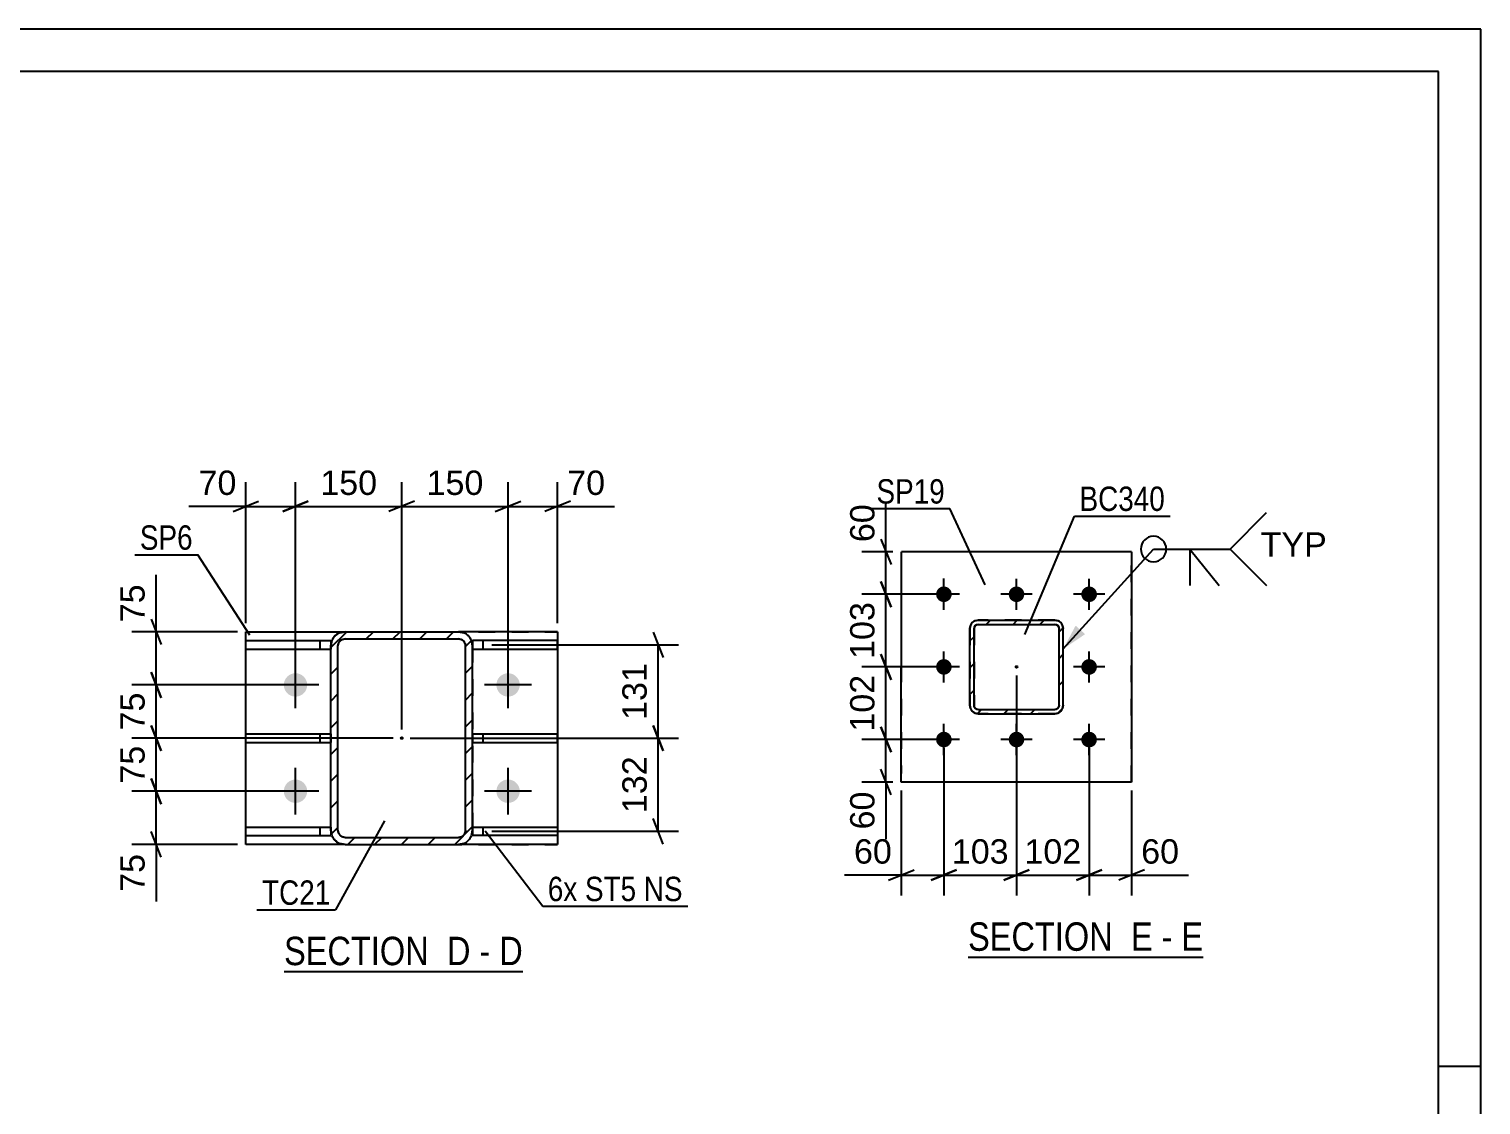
# Model space of a CAD drawing. Header units: millimetres. Extents: x -130 to 464, y -183 to 237.
# Drawn here: x 293 to 463.8, y 110.1 to 236.6 of the extents above; entities that cross this region are included whole.
import ezdxf

# ---------------------------------------------------------------- set-up
doc = ezdxf.new("R2010")
doc.units = ezdxf.units.MM
doc.linetypes.add('DXK_LINE_DOT2', pattern=[3.9198, 1.9599, -1.9599])
doc.linetypes.add('DXK_LINE_DOT3', pattern=[5.9187, 2.979, -0.9799, 0.9799, -0.9799])
doc.styles.add('Arial', font='ARIAL.TTF', dxfattribs={"height": 0.2})
doc.styles.add('Arial Narrow', font='ARIALN.TTF', dxfattribs={"height": 0.2})

# ---------------------------------------------------------------- blocks, each defined once
blk = doc.blocks.new('Unknown-284929128-18 - 3890')
at = {"color": 6, "linetype": 'Continuous'}
blk.add_line((403.47, 127.48), (431.12, 127.48), dxfattribs=at)
at = {"color": 0, "linetype": 'Continuous'}
for points in [[(421.58, 128.23), (421.58, 131.73), (403.47, 131.73), (403.47, 128.23)], [(425.18, 128.23), (425.18, 131.73), (422.63, 131.73), (422.63, 128.23)], [(427.51, 128.23), (427.51, 131.73), (426.23, 131.73), (426.23, 128.23)], [(431.12, 128.23), (431.12, 131.73), (428.56, 131.73), (428.56, 128.23)]]:
    blk.add_wipeout(points, dxfattribs=at)
at = {"color": 7, "linetype": 'Continuous', "style": 'Arial Narrow'}
for s, p in [('SECTION ', (403.47, 128.23)), ('E', (422.63, 128.23)), ('E', (428.56, 128.23)), ('-', (426.23, 128.23))]:
    blk.add_text(s, height=3.34, dxfattribs=at).set_placement(p)
blk = doc.blocks.new('Unknown-284929128-1132')
at = {"color": 5, "linetype": 'Continuous'}
for p, q in [((463.79, 236.61), (-130.21, 236.61)), ((463.79, -183.39), (463.79, 236.61)), ((458.79, 231.61), (-125.21, 231.61)), ((458.79, -178.39), (458.79, 231.61)), ((463.79, 114.61), (458.79, 114.61))]:
    blk.add_line(p, q, dxfattribs=at)
blk = doc.blocks.new('Unknown-284929128-14 - 2754')
at = {"color": 6, "linetype": 'Continuous'}
blk.add_line((323.02, 125.79), (351.09, 125.79), dxfattribs=at)
at = {"color": 0, "linetype": 'Continuous'}
for points in [[(341.13, 126.54), (341.13, 130.04), (323.02, 130.04), (323.02, 126.54)], [(344.95, 126.54), (344.95, 130.04), (342.18, 130.04), (342.18, 126.54)], [(347.28, 126.54), (347.28, 130.04), (346, 130.04), (346, 126.54)], [(351.09, 126.54), (351.09, 130.04), (348.33, 130.04), (348.33, 126.54)]]:
    blk.add_wipeout(points, dxfattribs=at)
at = {"color": 7, "linetype": 'Continuous', "style": 'Arial Narrow'}
for s, p in [('SECTION ', (323.02, 126.54)), ('D', (342.18, 126.54)), ('D', (348.33, 126.54)), ('-', (346, 126.54))]:
    blk.add_text(s, height=3.34, dxfattribs=at).set_placement(p)
blk = doc.blocks.new('Bolt-284929128-3966 - 3890')
at = {"linetype": 'Continuous'}
for points in [[(399.71, 170.16), (399.73, 170.35), (399.79, 170.53), (399.89, 170.69), (400.02, 170.84), (400.17, 170.95), (400.35, 171.03), (400.53, 171.06), (400.73, 171.06), (400.91, 171.02), (401.09, 170.94), (401.24, 170.83), (401.37, 170.69), (401.47, 170.52), (401.52, 170.34), (401.54, 170.15), (401.52, 169.96), (401.46, 169.78), (401.37, 169.61), (401.24, 169.47), (401.08, 169.36), (400.91, 169.28), (400.72, 169.24), (400.53, 169.24), (400.34, 169.28), (400.17, 169.36), (400.01, 169.47), (399.88, 169.62), (399.79, 169.78), (399.73, 169.96)], [(408.25, 170.15), (408.27, 170.34), (408.33, 170.53), (408.43, 170.69), (408.56, 170.83), (408.71, 170.95), (408.89, 171.02), (409.08, 171.06), (409.27, 171.06), (409.45, 171.02), (409.63, 170.94), (409.78, 170.83), (409.91, 170.69), (410.01, 170.52), (410.07, 170.34), (410.08, 170.15), (410.06, 169.96), (410, 169.78), (409.91, 169.61), (409.78, 169.47), (409.62, 169.36), (409.45, 169.28), (409.26, 169.24), (409.07, 169.24), (408.88, 169.28), (408.71, 169.36), (408.55, 169.47), (408.42, 169.61), (408.33, 169.78), (408.27, 169.96)], [(416.79, 170.15), (416.81, 170.34), (416.87, 170.53), (416.97, 170.69), (417.1, 170.83), (417.25, 170.94), (417.43, 171.02), (417.62, 171.06), (417.81, 171.06), (418, 171.02), (418.17, 170.94), (418.33, 170.83), (418.45, 170.69), (418.55, 170.52), (418.61, 170.34), (418.63, 170.15), (418.61, 169.96), (418.55, 169.77), (418.45, 169.61), (418.32, 169.47), (418.17, 169.35), (417.99, 169.28), (417.8, 169.24), (417.61, 169.24), (417.42, 169.28), (417.25, 169.36), (417.09, 169.47), (416.97, 169.61), (416.87, 169.78), (416.81, 169.96)], [(399.71, 161.61), (399.73, 161.8), (399.79, 161.99), (399.89, 162.15), (400.01, 162.29), (400.17, 162.41), (400.34, 162.48), (400.53, 162.52), (400.72, 162.52), (400.91, 162.48), (401.09, 162.4), (401.24, 162.29), (401.37, 162.15), (401.46, 161.98), (401.52, 161.8), (401.54, 161.61), (401.52, 161.42), (401.46, 161.23), (401.36, 161.07), (401.24, 160.93), (401.08, 160.82), (400.91, 160.74), (400.72, 160.7), (400.53, 160.7), (400.34, 160.74), (400.16, 160.82), (400.01, 160.93), (399.88, 161.07), (399.79, 161.24), (399.73, 161.42)], [(416.79, 161.61), (416.81, 161.8), (416.87, 161.98), (416.97, 162.15), (417.1, 162.29), (417.25, 162.4), (417.43, 162.48), (417.62, 162.52), (417.81, 162.52), (417.99, 162.48), (418.17, 162.4), (418.32, 162.29), (418.45, 162.14), (418.55, 161.98), (418.61, 161.8), (418.63, 161.6), (418.6, 161.41), (418.54, 161.23), (418.45, 161.07), (418.32, 160.92), (418.16, 160.81), (417.99, 160.73), (417.8, 160.7), (417.61, 160.7), (417.42, 160.74), (417.25, 160.82), (417.09, 160.93), (416.96, 161.07), (416.87, 161.24), (416.81, 161.42)], [(399.71, 153.07), (399.73, 153.26), (399.79, 153.44), (399.88, 153.61), (400.01, 153.75), (400.17, 153.86), (400.34, 153.94), (400.53, 153.98), (400.72, 153.98), (400.91, 153.94), (401.08, 153.86), (401.24, 153.75), (401.37, 153.61), (401.46, 153.44), (401.52, 153.26), (401.54, 153.07), (401.52, 152.88), (401.46, 152.69), (401.36, 152.53), (401.23, 152.39), (401.08, 152.27), (400.9, 152.2), (400.72, 152.16), (400.52, 152.16), (400.34, 152.2), (400.16, 152.28), (400.01, 152.39), (399.88, 152.53), (399.78, 152.7), (399.73, 152.88)], [(408.25, 153.07), (408.27, 153.26), (408.33, 153.44), (408.43, 153.61), (408.55, 153.75), (408.71, 153.86), (408.89, 153.94), (409.07, 153.98), (409.26, 153.98), (409.45, 153.94), (409.63, 153.86), (409.78, 153.75), (409.91, 153.6), (410, 153.44), (410.06, 153.25), (410.08, 153.06), (410.06, 152.87), (410, 152.69), (409.9, 152.53), (409.78, 152.38), (409.62, 152.27), (409.45, 152.19), (409.26, 152.16), (409.07, 152.16), (408.88, 152.2), (408.7, 152.28), (408.55, 152.39), (408.42, 152.53), (408.33, 152.7), (408.27, 152.88)], [(416.79, 153.07), (416.81, 153.26), (416.87, 153.44), (416.97, 153.61), (417.1, 153.75), (417.25, 153.86), (417.43, 153.94), (417.61, 153.98), (417.81, 153.98), (417.99, 153.94), (418.17, 153.86), (418.32, 153.75), (418.45, 153.6), (418.55, 153.44), (418.6, 153.25), (418.62, 153.06), (418.6, 152.87), (418.54, 152.69), (418.45, 152.52), (418.32, 152.38), (418.16, 152.27), (417.99, 152.19), (417.8, 152.15), (417.61, 152.15), (417.42, 152.2), (417.25, 152.27), (417.09, 152.39), (416.96, 152.53), (416.87, 152.7), (416.81, 152.88)]]:
    blk.add_hatch(color=1, dxfattribs=at).paths.add_polyline_path(points)
at = {"color": 1, "linetype": 'Continuous'}
for p, q in [((400.63, 168.32), (400.63, 171.99)), ((409.17, 168.32), (409.17, 171.98)), ((417.71, 168.32), (417.71, 171.98)), ((402.46, 170.15), (398.79, 170.15)), ((411, 170.15), (407.33, 170.15)), ((419.54, 170.15), (415.88, 170.15)), ((400.62, 159.78), (400.63, 163.44)), ((417.71, 159.77), (417.71, 163.44)), ((402.46, 161.61), (398.79, 161.61)), ((419.54, 161.61), (415.87, 161.61)), ((400.62, 151.24), (400.62, 154.9)), ((409.16, 151.23), (409.17, 154.9)), ((417.71, 151.23), (417.71, 154.9)), ((402.46, 153.07), (398.79, 153.07)), ((411, 153.07), (407.33, 153.07)), ((419.54, 153.07), (415.87, 153.07))]:
    blk.add_line(p, q, dxfattribs=at)
blk = doc.blocks.new('Part-284929128-3914 - 3890')
at = {"linetype": 'Continuous'}
h = blk.add_hatch(dxfattribs=at)
h.set_pattern_fill('', scale=0.7, style=0, pattern_type=0)
h.set_pattern_definition([(45, (414.0488, 156.1844), (-1.57154, 1.57154), [])])
h.paths.add_polyline_path([(413.67, 156.11), (414.05, 156.18), (414.37, 156.4), (414.59, 156.73), (414.67, 157.11), (414.67, 166.11), (414.59, 166.49), (414.38, 166.82), (414.05, 167.03), (413.67, 167.11), (404.67, 167.11), (404.29, 167.03), (403.96, 166.82), (403.74, 166.49), (403.67, 166.11), (403.67, 157.11), (403.74, 156.73), (403.96, 156.4), (404.28, 156.19), (404.67, 156.11)])
h.paths.add_polyline_path([(404.67, 156.61), (404.47, 156.65), (404.31, 156.76), (404.2, 156.92), (404.17, 157.11), (404.17, 166.11), (404.21, 166.3), (404.31, 166.46), (404.48, 166.57), (404.67, 166.61), (413.67, 166.61), (413.86, 166.57), (414.02, 166.46), (414.13, 166.3), (414.17, 166.11), (414.17, 157.11), (414.13, 156.92), (414.02, 156.75), (413.86, 156.65), (413.67, 156.61)])
blk.add_hatch(color=246, dxfattribs=at).paths.add_polyline_path([(409.17, 161.51, -1), (409.17, 161.71, -1)])
at = {"color": 7, "linetype": 'DXK_LINE_DOT2'}
for p, q in [((403.67, 166.11), (403.74, 166.49)), ((403.67, 166.11), (403.67, 157.11)), ((404.21, 166.3), (404.17, 166.11)), ((404.17, 166.11), (404.17, 157.11)), ((404.31, 166.46), (404.21, 166.3)), ((404.28, 167.03), (404.67, 167.11)), ((404.48, 166.57), (404.31, 166.46)), ((404.67, 166.61), (404.48, 166.57)), ((413.67, 167.11), (404.67, 167.11)), ((404.67, 166.61), (413.67, 166.61)), ((413.67, 167.11), (414.05, 167.03)), ((413.86, 166.57), (413.67, 166.61)), ((414.02, 166.46), (413.86, 166.57)), ((414.13, 166.3), (414.02, 166.46)), ((414.17, 166.11), (414.13, 166.3)), ((414.17, 157.11), (414.17, 166.11)), ((414.59, 166.49), (414.67, 166.11)), ((414.67, 157.11), (414.67, 166.11)), ((403.74, 156.73), (403.67, 157.11)), ((404.17, 157.11), (404.2, 156.92)), ((404.2, 156.92), (404.31, 156.76)), ((404.67, 156.11), (404.28, 156.19)), ((404.31, 156.76), (404.47, 156.65)), ((404.47, 156.65), (404.67, 156.61)), ((404.67, 156.61), (413.67, 156.61)), ((413.67, 156.11), (404.67, 156.11)), ((413.67, 156.61), (413.86, 156.65)), ((414.05, 156.18), (413.67, 156.11)), ((413.86, 156.65), (414.02, 156.75)), ((414.02, 156.75), (414.13, 156.92)), ((414.13, 156.92), (414.17, 157.11)), ((414.67, 157.11), (414.59, 156.73))]:
    blk.add_line(p, q, dxfattribs=at)
at = {"color": 2, "linetype": 'Continuous'}
for p, q in [((403.74, 166.49), (403.67, 166.11)), ((403.67, 166.11), (403.67, 166.11)), ((403.67, 157.11), (403.67, 166.11)), ((404.17, 166.11), (404.21, 166.3)), ((404.17, 166.11), (404.17, 166.11)), ((404.17, 157.11), (404.17, 166.11)), ((404.21, 166.3), (404.31, 166.46)), ((404.67, 167.11), (404.29, 167.03)), ((404.31, 166.46), (404.48, 166.57)), ((404.48, 166.57), (404.67, 166.61)), ((404.67, 167.11), (404.67, 167.11)), ((404.67, 167.11), (413.67, 167.11)), ((404.67, 166.61), (404.67, 166.61)), ((404.67, 166.61), (413.67, 166.61)), ((413.67, 167.11), (413.67, 167.11)), ((414.05, 167.03), (413.67, 167.11)), ((413.67, 166.61), (413.67, 166.61)), ((413.67, 166.61), (413.86, 166.57)), ((413.86, 166.57), (414.02, 166.46)), ((414.02, 166.46), (414.13, 166.3)), ((414.13, 166.3), (414.17, 166.11)), ((414.17, 166.11), (414.17, 166.11)), ((414.17, 157.11), (414.17, 166.11)), ((414.67, 166.11), (414.59, 166.49)), ((414.67, 166.11), (414.67, 166.11)), ((414.67, 157.11), (414.67, 166.11)), ((403.67, 157.11), (403.67, 157.11)), ((403.67, 157.11), (403.74, 156.73)), ((404.17, 157.11), (404.17, 157.11)), ((404.2, 156.92), (404.17, 157.11)), ((404.31, 156.76), (404.2, 156.92)), ((404.28, 156.19), (404.67, 156.11)), ((404.47, 156.65), (404.31, 156.76)), ((404.67, 156.61), (404.47, 156.65)), ((404.67, 156.61), (404.67, 156.61)), ((404.67, 156.61), (413.67, 156.61)), ((404.67, 156.11), (404.67, 156.11)), ((404.67, 156.11), (413.67, 156.11)), ((413.86, 156.65), (413.67, 156.61)), ((413.67, 156.61), (413.67, 156.61)), ((413.67, 156.11), (414.05, 156.18)), ((413.67, 156.11), (413.67, 156.11)), ((414.02, 156.75), (413.86, 156.65)), ((414.13, 156.92), (414.02, 156.75)), ((414.17, 157.11), (414.13, 156.92)), ((414.17, 157.11), (414.17, 157.11)), ((414.59, 156.73), (414.67, 157.11)), ((414.67, 157.11), (414.67, 157.11))]:
    blk.add_line(p, q, dxfattribs=at)
at = {"color": 7, "linetype": 'DXK_LINE_DOT3'}
blk.add_line((409.17, 161.61), (409.17, 161.61), dxfattribs=at)
at = {"color": 246, "linetype": 'DXK_LINE_DOT2'}
blk.add_line((409.17, 161.61), (409.17, 161.61), dxfattribs=at)
at = {"color": 246, "linetype": 'Continuous'}
blk.add_circle((409.17, 161.61), 0.1, dxfattribs=at)
at = {"color": 7, "linetype": 'DXK_LINE_DOT2'}
for centre, start, end in [((404.67, 166.11), 112.49, 157.49), ((413.67, 166.11), 22.49, 67.49), ((404.67, 157.11), 202.49, 247.49), ((413.67, 157.11), 292.49, 337.49)]:
    blk.add_arc(centre, 1, start, end, dxfattribs=at)
at = {"color": 2, "linetype": 'Continuous'}
for centre, start, end in [((404.67, 166.11), 112.49, 157.49), ((413.67, 166.11), 22.49, 67.49), ((404.67, 157.11), 202.49, 247.49), ((413.67, 157.11), 292.49, 337.49)]:
    blk.add_arc(centre, 1, start, end, dxfattribs=at)
blk = doc.blocks.new('Part-284929128-3906 - 3890')
at = {"color": 2, "linetype": 'Continuous'}
for p, q in [((395.62, 148.07), (395.63, 175.15)), ((422.71, 175.15), (395.63, 175.15)), ((422.71, 175.15), (422.71, 175.15)), ((422.71, 175.15), (422.71, 148.07)), ((422.71, 148.07), (395.62, 148.07)), ((422.71, 148.07), (422.71, 148.07))]:
    blk.add_line(p, q, dxfattribs=at)
at = {"color": 7, "linetype": 'DXK_LINE_DOT2'}
for p, q in [((395.62, 148.07), (395.63, 175.15)), ((422.71, 148.07), (422.71, 175.15))]:
    blk.add_line(p, q, dxfattribs=at)
blk = doc.blocks.new('Part-284929128-2835 - 2754')
at = {"color": 2, "linetype": 'Continuous'}
for p, q in [((318.53, 163.7), (318.53, 164.7)), ((318.53, 164.7), (328.53, 164.7)), ((328.53, 164.7), (328.53, 163.7)), ((318.53, 163.7), (328.53, 163.7))]:
    blk.add_line(p, q, dxfattribs=at)
at = {"color": 7, "linetype": 'DXK_LINE_DOT2'}
blk.add_line((327.28, 163.7), (327.28, 164.7), dxfattribs=at)
blk = doc.blocks.new('Part-284929128-2812 - 2754')
at = {"color": 2, "linetype": 'Continuous'}
for p, q in [((318.53, 140.74), (318.53, 165.74)), ((318.53, 165.74), (330.19, 165.74)), ((355.19, 165.74), (343.53, 165.74)), ((355.19, 165.74), (355.19, 140.74)), ((330.19, 140.74), (318.53, 140.74)), ((355.19, 140.74), (343.53, 140.74))]:
    blk.add_line(p, q, dxfattribs=at)
at = {"color": 7, "linetype": 'DXK_LINE_DOT2'}
for p, q in [((330.19, 165.74), (355.19, 165.74)), ((330.19, 165.74), (343.53, 165.74)), ((330.19, 140.74), (355.19, 140.74)), ((330.19, 140.74), (343.53, 140.74))]:
    blk.add_line(p, q, dxfattribs=at)
blk = doc.blocks.new('Part-284929128-2845 - 2754')
at = {"color": 2, "linetype": 'Continuous'}
for p, q in [((345.19, 153.74), (355.19, 153.74)), ((355.19, 152.74), (355.19, 153.74)), ((345.19, 152.74), (355.19, 152.74))]:
    blk.add_line(p, q, dxfattribs=at)
at = {"color": 7, "linetype": 'DXK_LINE_DOT2'}
for p, q in [((345.19, 153.74), (345.19, 153.74)), ((345.19, 153.74), (345.19, 152.74)), ((346.44, 152.74), (346.44, 153.74)), ((345.19, 152.74), (345.19, 152.74))]:
    blk.add_line(p, q, dxfattribs=at)
blk = doc.blocks.new('Part-284929128-2774 - 2754')
at = {"linetype": 'Continuous'}
h = blk.add_hatch(dxfattribs=at)
h.set_pattern_fill('', scale=0.7, style=0, pattern_type=0)
h.set_pattern_definition([(45, (345.0675, 164.7083), (-1.57154, 1.57154), [])])
h.paths.add_polyline_path([(345.19, 164.07), (345.07, 164.71), (344.71, 165.25), (344.17, 165.61), (343.53, 165.74), (330.19, 165.74), (329.56, 165.61), (329.02, 165.25), (328.65, 164.71), (328.53, 164.07), (328.53, 142.4), (328.65, 141.77), (329.02, 141.23), (329.56, 140.86), (330.19, 140.74), (343.53, 140.74), (344.17, 140.86), (344.71, 141.23), (345.07, 141.77), (345.19, 142.4)])
h.paths.add_polyline_path([(344.3, 142.08), (344.12, 141.81), (343.85, 141.63), (343.53, 141.57), (330.19, 141.57), (329.88, 141.63), (329.61, 141.81), (329.42, 142.08), (329.36, 142.4), (329.36, 164.07), (329.42, 164.39), (329.61, 164.66), (329.88, 164.84), (330.19, 164.9), (343.53, 164.9), (343.85, 164.84), (344.12, 164.66), (344.3, 164.39), (344.36, 164.07), (344.36, 142.4)])
blk.add_hatch(color=246, dxfattribs=at).paths.add_polyline_path([(336.86, 153.14, -1), (336.86, 153.34, -1)])
at = {"color": 7, "linetype": 'DXK_LINE_DOT2'}
for p, q in [((329.56, 165.61), (330.19, 165.74)), ((330.19, 165.74), (343.53, 165.74)), ((343.53, 165.74), (344.17, 165.61)), ((328.53, 164.07), (328.65, 164.71)), ((328.53, 142.4), (328.53, 164.07)), ((329.42, 164.39), (329.36, 164.07)), ((329.36, 142.4), (329.36, 164.07)), ((330.19, 164.9), (329.88, 164.84)), ((330.19, 164.9), (343.53, 164.9)), ((343.85, 164.84), (343.53, 164.9)), ((344.36, 164.07), (344.3, 164.39)), ((344.36, 142.4), (344.36, 164.07)), ((345.07, 164.71), (345.19, 164.07)), ((345.19, 164.07), (345.19, 142.4)), ((328.65, 141.77), (328.53, 142.4)), ((329.36, 142.4), (329.42, 142.08)), ((344.3, 142.08), (344.36, 142.4)), ((345.19, 142.4), (345.07, 141.77)), ((330.19, 140.74), (329.56, 140.86)), ((329.88, 141.63), (330.19, 141.57)), ((330.19, 141.57), (343.53, 141.57)), ((330.19, 140.74), (343.53, 140.74)), ((343.53, 141.57), (343.85, 141.63)), ((344.17, 140.86), (343.53, 140.74))]:
    blk.add_line(p, q, dxfattribs=at)
at = {"color": 2, "linetype": 'Continuous'}
for p, q in [((330.19, 165.74), (329.56, 165.61)), ((330.19, 165.74), (343.53, 165.74)), ((344.17, 165.61), (343.53, 165.74)), ((328.65, 164.71), (328.53, 164.07)), ((328.53, 142.4), (328.53, 164.07)), ((329.36, 164.07), (329.42, 164.39)), ((329.36, 142.4), (329.36, 164.07)), ((329.88, 164.84), (330.19, 164.9)), ((330.19, 164.9), (343.53, 164.9)), ((343.53, 164.9), (343.85, 164.84)), ((344.3, 164.39), (344.36, 164.07)), ((344.36, 142.4), (344.36, 164.07)), ((345.19, 164.07), (345.07, 164.71)), ((345.19, 142.4), (345.19, 164.07)), ((328.53, 142.4), (328.65, 141.77)), ((329.42, 142.08), (329.36, 142.4)), ((344.36, 142.4), (344.3, 142.08)), ((345.07, 141.77), (345.19, 142.4)), ((329.56, 140.86), (330.19, 140.74)), ((330.19, 141.57), (329.88, 141.63)), ((330.19, 141.57), (343.53, 141.57)), ((330.19, 140.74), (343.53, 140.74)), ((343.85, 141.63), (343.53, 141.57)), ((343.53, 140.74), (344.17, 140.86))]:
    blk.add_line(p, q, dxfattribs=at)
at = {"color": 7, "linetype": 'DXK_LINE_DOT3'}
blk.add_line((336.86, 153.24), (336.86, 153.24), dxfattribs=at)
at = {"color": 246, "linetype": 'DXK_LINE_DOT2'}
blk.add_line((336.86, 153.24), (336.86, 153.24), dxfattribs=at)
at = {"color": 246, "linetype": 'Continuous'}
blk.add_circle((336.86, 153.24), 0.1, dxfattribs=at)
at = {"color": 7, "linetype": 'DXK_LINE_DOT2'}
for centre, radius, start, end in [((330.19, 164.07), 1.67, 112.5, 157.5), ((330.19, 164.07), 0.833, 112.5, 157.5), ((343.53, 164.07), 0.833, 22.5, 67.5), ((343.53, 164.07), 1.67, 22.5, 67.5), ((330.19, 142.4), 1.67, 202.5, 247.5), ((330.19, 142.4), 0.833, 202.5, 247.5), ((343.53, 142.4), 0.833, 292.5, 337.5), ((343.53, 142.4), 1.67, 292.5, 337.5)]:
    blk.add_arc(centre, radius, start, end, dxfattribs=at)
at = {"color": 2, "linetype": 'Continuous'}
for centre, radius, start, end in [((330.19, 164.07), 1.67, 112.5, 157.5), ((330.19, 164.07), 0.833, 112.5, 157.5), ((343.53, 164.07), 0.833, 22.5, 67.5), ((343.53, 164.07), 1.67, 22.5, 67.5), ((330.19, 142.4), 1.67, 202.5, 247.5), ((330.19, 142.4), 0.833, 202.5, 247.5), ((343.53, 142.4), 0.833, 292.5, 337.5), ((343.53, 142.4), 1.67, 292.5, 337.5)]:
    blk.add_arc(centre, radius, start, end, dxfattribs=at)
blk = doc.blocks.new('Part-284929128-2830 - 2754')
at = {"color": 2, "linetype": 'Continuous'}
for p, q in [((318.53, 152.74), (318.53, 153.74)), ((318.53, 153.74), (328.53, 153.74)), ((328.53, 153.74), (328.53, 152.74)), ((318.53, 152.74), (328.53, 152.74))]:
    blk.add_line(p, q, dxfattribs=at)
at = {"color": 7, "linetype": 'DXK_LINE_DOT2'}
blk.add_line((327.28, 152.74), (327.28, 153.74), dxfattribs=at)
blk = doc.blocks.new('Part-284929128-2840 - 2754')
at = {"color": 2, "linetype": 'Continuous'}
for p, q in [((318.53, 141.78), (318.53, 142.78)), ((318.53, 142.78), (328.53, 142.78)), ((318.53, 141.78), (328.53, 141.78)), ((328.53, 142.78), (328.53, 141.78))]:
    blk.add_line(p, q, dxfattribs=at)
at = {"color": 7, "linetype": 'DXK_LINE_DOT2'}
blk.add_line((327.28, 141.78), (327.28, 142.78), dxfattribs=at)
blk = doc.blocks.new('Part-284929128-2850 - 2754')
at = {"color": 2, "linetype": 'Continuous'}
for p, q in [((355.19, 164.7), (345.19, 164.7)), ((345.19, 164.7), (345.19, 164.08)), ((355.19, 163.7), (355.19, 164.7)), ((345.19, 163.7), (355.19, 163.7))]:
    blk.add_line(p, q, dxfattribs=at)
at = {"color": 7, "linetype": 'DXK_LINE_DOT2'}
for p, q in [((345.19, 164.08), (345.19, 163.7)), ((346.44, 163.7), (346.44, 164.7)), ((345.19, 163.7), (345.19, 163.7))]:
    blk.add_line(p, q, dxfattribs=at)
blk = doc.blocks.new('Part-284929128-2855 - 2754')
at = {"color": 2, "linetype": 'Continuous'}
for p, q in [((345.19, 142.78), (355.19, 142.78)), ((345.19, 142.39), (345.19, 141.78)), ((355.19, 141.78), (345.19, 141.78)), ((355.19, 142.78), (355.19, 141.78))]:
    blk.add_line(p, q, dxfattribs=at)
at = {"color": 7, "linetype": 'DXK_LINE_DOT2'}
for p, q in [((345.19, 142.78), (345.19, 142.78)), ((345.19, 142.78), (345.19, 142.39)), ((346.44, 141.78), (346.44, 142.78))]:
    blk.add_line(p, q, dxfattribs=at)
blk = doc.blocks.new('Bolt-284929128-2917 - 2754')
at = {"linetype": 'Continuous'}
for points in [[(322.99, 159.49, -1), (325.74, 159.49, -1)], [(347.99, 159.49, -1), (350.74, 159.49, -1)], [(322.99, 146.99, -1), (325.74, 146.99, -1)], [(347.99, 146.99, -1), (350.74, 146.99, -1)]]:
    blk.add_hatch(color=1, dxfattribs=at).paths.add_polyline_path(points)
at = {"color": 1, "linetype": 'Continuous'}
for p, q in [((324.36, 156.74), (324.36, 162.24)), ((349.36, 156.74), (349.36, 162.24)), ((327.11, 159.49), (321.61, 159.49)), ((352.11, 159.49), (346.61, 159.49)), ((324.36, 144.24), (324.36, 149.74)), ((349.36, 144.24), (349.36, 149.74)), ((327.11, 146.99), (321.61, 146.99)), ((352.11, 146.99), (346.61, 146.99))]:
    blk.add_line(p, q, dxfattribs=at)
blk = doc.blocks.new('StraightDimension-284929128-7190 - 3890')
at = {"color": 7, "linetype": 'Continuous'}
for p, q in [((393.21, 163.11), (394.41, 160.11)), ((399.62, 161.61), (390.96, 161.61)), ((393.81, 153.07), (393.81, 161.61)), ((394.41, 151.57), (393.21, 154.57)), ((399.62, 153.07), (390.96, 153.07))]:
    blk.add_line(p, q, dxfattribs=at)
at = {"color": 0}
blk.add_wipeout([(393.06, 161.28), (388.86, 161.28), (388.86, 153.4), (393.06, 153.4)], dxfattribs=at)
at = {"color": 3, "style": 'Arial'}
blk.add_text('102', height=2.865, rotation=90.0002, dxfattribs=at).set_placement((392.46, 154))
blk = doc.blocks.new('StraightDimension-284929128-3975 - 3890')
at = {"color": 7, "linetype": 'Continuous'}
for p, q in [((400.62, 152.07), (400.62, 134.73)), ((395.62, 147.07), (395.62, 134.73)), ((394.12, 136.53), (397.12, 137.73)), ((395.62, 137.13), (400.62, 137.13)), ((402.12, 137.73), (399.12, 136.53))]:
    blk.add_line(p, q, dxfattribs=at)
at = {"color": 0}
blk.add_wipeout([(395.1, 137.88), (395.1, 142.08), (389.45, 142.08), (389.45, 137.88)], dxfattribs=at)
at = {"color": 7, "linetype": 'Continuous'}
blk.add_line((395.62, 137.13), (388.93, 137.13), dxfattribs=at)
blk.add_line((395.62, 137.13), (388.93, 137.13), dxfattribs=at)
at = {"color": 3, "style": 'Arial'}
blk.add_text('60', height=2.865, dxfattribs=at).set_placement((390.05, 138.48))
blk = doc.blocks.new('StraightDimension-284929128-3985 - 3890')
at = {"color": 7, "linetype": 'Continuous'}
for p, q in [((409.17, 160.61), (409.17, 134.73)), ((400.62, 152.07), (400.62, 134.73)), ((399.12, 136.53), (402.12, 137.73)), ((400.62, 137.13), (409.17, 137.13)), ((410.67, 137.73), (407.67, 136.53))]:
    blk.add_line(p, q, dxfattribs=at)
at = {"color": 0}
blk.add_wipeout([(408.83, 137.88), (408.83, 142.08), (400.96, 142.08), (400.96, 137.88)], dxfattribs=at)
at = {"color": 3, "style": 'Arial'}
blk.add_text('103', height=2.865, dxfattribs=at).set_placement((401.56, 138.48))
blk = doc.blocks.new('StraightDimension-284929128-3993 - 3890')
at = {"color": 7, "linetype": 'Continuous'}
for p, q in [((409.17, 160.61), (409.17, 134.73)), ((417.71, 152.07), (417.71, 134.73)), ((407.67, 136.53), (410.67, 137.73)), ((409.17, 137.13), (417.71, 137.13)), ((419.21, 137.73), (416.21, 136.53))]:
    blk.add_line(p, q, dxfattribs=at)
at = {"color": 0}
blk.add_wipeout([(417.37, 137.88), (417.37, 142.08), (409.5, 142.08), (409.5, 137.88)], dxfattribs=at)
at = {"color": 3, "style": 'Arial'}
blk.add_text('102', height=2.865, dxfattribs=at).set_placement((410.1, 138.48))
blk = doc.blocks.new('StraightDimension-284929128-4001 - 3890')
at = {"color": 7, "linetype": 'Continuous'}
for p, q in [((417.71, 152.07), (417.71, 134.73)), ((422.71, 147.07), (422.71, 134.73)), ((416.21, 136.53), (419.21, 137.73)), ((417.71, 137.13), (422.71, 137.13)), ((424.21, 137.73), (421.21, 136.53))]:
    blk.add_line(p, q, dxfattribs=at)
at = {"color": 0}
blk.add_wipeout([(428.88, 137.88), (428.88, 142.08), (423.23, 142.08), (423.23, 137.88)], dxfattribs=at)
at = {"color": 7, "linetype": 'Continuous'}
blk.add_line((422.71, 137.13), (429.4, 137.13), dxfattribs=at)
blk.add_line((422.71, 137.13), (429.4, 137.13), dxfattribs=at)
at = {"color": 3, "style": 'Arial'}
blk.add_text('60', height=2.865, dxfattribs=at).set_placement((423.83, 138.48))
blk = doc.blocks.new('StraightDimension-284929128-7188 - 3890')
at = {"color": 7, "linetype": 'Continuous'}
for p, q in [((393.21, 176.65), (394.41, 173.65)), ((394.63, 175.15), (390.96, 175.15)), ((393.81, 170.15), (393.81, 175.15)), ((394.41, 168.65), (393.21, 171.65)), ((399.09, 170.15), (390.96, 170.15))]:
    blk.add_line(p, q, dxfattribs=at)
at = {"color": 0}
blk.add_wipeout([(393.06, 181.33), (388.86, 181.33), (388.86, 175.68), (393.06, 175.68)], dxfattribs=at)
at = {"color": 7, "linetype": 'Continuous'}
blk.add_line((393.81, 175.15), (393.81, 181.85), dxfattribs=at)
blk.add_line((393.81, 175.15), (393.81, 181.85), dxfattribs=at)
at = {"color": 3, "style": 'Arial'}
blk.add_text('60', height=2.865, rotation=90.0002, dxfattribs=at).set_placement((392.46, 176.28))
blk = doc.blocks.new('StraightDimension-284929128-7189 - 3890')
at = {"color": 7, "linetype": 'Continuous'}
for p, q in [((393.21, 171.65), (394.41, 168.65)), ((399.09, 170.15), (390.96, 170.15)), ((393.81, 161.61), (393.81, 170.15)), ((394.41, 160.11), (393.21, 163.11)), ((399.62, 161.61), (390.96, 161.61))]:
    blk.add_line(p, q, dxfattribs=at)
at = {"color": 0}
blk.add_wipeout([(393.06, 169.82), (388.86, 169.82), (388.86, 161.95), (393.06, 161.95)], dxfattribs=at)
at = {"color": 3, "style": 'Arial'}
blk.add_text('103', height=2.865, rotation=90.0002, dxfattribs=at).set_placement((392.46, 162.55))
blk = doc.blocks.new('StraightDimension-284929128-7191 - 3890')
at = {"color": 7, "linetype": 'Continuous'}
for p, q in [((393.21, 154.57), (394.41, 151.57)), ((399.62, 153.07), (390.96, 153.07)), ((393.81, 148.07), (393.81, 153.07)), ((394.41, 146.57), (393.21, 149.57)), ((394.62, 148.07), (390.96, 148.07))]:
    blk.add_line(p, q, dxfattribs=at)
at = {"color": 0}
blk.add_wipeout([(393.06, 147.54), (388.86, 147.54), (388.86, 141.9), (393.06, 141.9)], dxfattribs=at)
at = {"color": 7, "linetype": 'Continuous'}
blk.add_line((393.81, 148.07), (393.81, 141.37), dxfattribs=at)
blk.add_line((393.81, 148.07), (393.81, 141.37), dxfattribs=at)
at = {"color": 3, "style": 'Arial'}
blk.add_text('60', height=2.865, rotation=90.0002, dxfattribs=at).set_placement((392.46, 142.5))
blk = doc.blocks.new('StraightDimension-284929128-2947 - 2754')
at = {"color": 7, "linetype": 'Continuous'}
for p, q in [((307.37, 154.74), (308.57, 151.74)), ((335.86, 153.24), (305.12, 153.24)), ((307.97, 146.99), (307.97, 153.24)), ((323.36, 146.99), (305.12, 146.99)), ((308.57, 145.49), (307.37, 148.49))]:
    blk.add_line(p, q, dxfattribs=at)
at = {"color": 0}
blk.add_wipeout([(307.22, 152.94), (303.02, 152.94), (303.02, 147.29), (307.22, 147.29)], dxfattribs=at)
at = {"color": 3, "style": 'Arial'}
blk.add_text('75', height=2.865, rotation=90.0002, dxfattribs=at).set_placement((306.62, 147.89))
blk = doc.blocks.new('StraightDimension-284929128-2938 - 2754')
at = {"color": 7, "linetype": 'Continuous'}
for p, q in [((336.86, 154.24), (336.86, 183.33)), ((349.36, 160.49), (349.36, 183.33)), ((338.36, 181.08), (335.36, 179.88)), ((347.86, 179.88), (350.86, 181.08)), ((336.86, 180.48), (349.36, 180.48))]:
    blk.add_line(p, q, dxfattribs=at)
at = {"color": 0}
blk.add_wipeout([(347.05, 181.23), (347.05, 185.43), (339.18, 185.43), (339.18, 181.23)], dxfattribs=at)
at = {"color": 3, "style": 'Arial'}
blk.add_text('150', height=2.865, dxfattribs=at).set_placement((339.78, 181.83))
blk = doc.blocks.new('StraightDimension-284929128-2933 - 2754')
at = {"color": 7, "linetype": 'Continuous'}
for p, q in [((324.36, 160.49), (324.36, 183.33)), ((336.86, 154.24), (336.86, 183.33)), ((322.86, 179.88), (325.86, 181.08)), ((338.36, 181.08), (335.36, 179.88)), ((324.36, 180.48), (336.86, 180.48))]:
    blk.add_line(p, q, dxfattribs=at)
at = {"color": 0}
blk.add_wipeout([(334.55, 181.23), (334.55, 185.43), (326.68, 185.43), (326.68, 181.23)], dxfattribs=at)
at = {"color": 3, "style": 'Arial'}
blk.add_text('150', height=2.865, dxfattribs=at).set_placement((327.28, 181.83))
blk = doc.blocks.new('StraightDimension-284929128-2943 - 2754')
at = {"color": 7, "linetype": 'Continuous'}
for p, q in [((349.36, 160.49), (349.36, 183.33)), ((355.19, 166.74), (355.19, 183.33)), ((347.86, 179.88), (350.86, 181.08)), ((356.69, 181.08), (353.69, 179.88)), ((349.36, 180.48), (355.19, 180.48))]:
    blk.add_line(p, q, dxfattribs=at)
at = {"color": 0}
blk.add_wipeout([(361.36, 181.23), (361.36, 185.43), (355.72, 185.43), (355.72, 181.23)], dxfattribs=at)
at = {"color": 7, "linetype": 'Continuous'}
blk.add_line((355.19, 180.48), (361.89, 180.48), dxfattribs=at)
blk.add_line((355.19, 180.48), (361.89, 180.48), dxfattribs=at)
at = {"color": 3, "style": 'Arial'}
blk.add_text('70', height=2.865, dxfattribs=at).set_placement((356.32, 181.83))
blk = doc.blocks.new('StraightDimension-284929128-2944 - 2754')
at = {"color": 7, "linetype": 'Continuous'}
for p, q in [((318.53, 166.74), (318.53, 183.33)), ((324.36, 160.49), (324.36, 183.33)), ((317.03, 179.88), (320.03, 181.08)), ((325.86, 181.08), (322.86, 179.88)), ((318.53, 180.48), (324.36, 180.48))]:
    blk.add_line(p, q, dxfattribs=at)
at = {"color": 0}
blk.add_wipeout([(318, 181.23), (318, 185.43), (312.36, 185.43), (312.36, 181.23)], dxfattribs=at)
at = {"color": 7, "linetype": 'Continuous'}
blk.add_line((318.53, 180.48), (311.83, 180.48), dxfattribs=at)
blk.add_line((318.53, 180.48), (311.83, 180.48), dxfattribs=at)
at = {"color": 3, "style": 'Arial'}
blk.add_text('70', height=2.865, dxfattribs=at).set_placement((312.96, 181.83))
blk = doc.blocks.new('StraightDimension-284929128-2946 - 2754')
at = {"color": 7, "linetype": 'Continuous'}
for p, q in [((323.36, 146.99), (305.12, 146.99)), ((307.37, 148.49), (308.57, 145.49)), ((307.97, 140.74), (307.97, 146.99)), ((308.57, 139.24), (307.37, 142.24)), ((317.53, 140.74), (305.12, 140.74))]:
    blk.add_line(p, q, dxfattribs=at)
at = {"color": 0}
blk.add_wipeout([(307.22, 140.21), (303.02, 140.21), (303.02, 134.56), (307.22, 134.56)], dxfattribs=at)
at = {"color": 7, "linetype": 'Continuous'}
blk.add_line((307.97, 140.74), (307.97, 134.04), dxfattribs=at)
blk.add_line((307.97, 140.74), (307.97, 134.04), dxfattribs=at)
at = {"color": 3, "style": 'Arial'}
blk.add_text('75', height=2.865, rotation=90.0002, dxfattribs=at).set_placement((306.62, 135.16))
blk = doc.blocks.new('StraightDimension-284929128-2952 - 2754')
at = {"color": 7, "linetype": 'Continuous'}
for p, q in [((307.37, 160.99), (308.57, 157.99)), ((323.36, 159.49), (305.12, 159.49)), ((307.97, 153.24), (307.97, 159.49)), ((308.57, 151.74), (307.37, 154.74)), ((335.86, 153.24), (305.12, 153.24))]:
    blk.add_line(p, q, dxfattribs=at)
at = {"color": 0}
blk.add_wipeout([(307.22, 159.19), (303.02, 159.19), (303.02, 153.54), (307.22, 153.54)], dxfattribs=at)
at = {"color": 3, "style": 'Arial'}
blk.add_text('75', height=2.865, rotation=90.0002, dxfattribs=at).set_placement((306.62, 154.14))
blk = doc.blocks.new('StraightDimension-284929128-2957 - 2754')
at = {"color": 7, "linetype": 'Continuous'}
for p, q in [((317.53, 165.74), (305.12, 165.74)), ((307.37, 167.24), (308.57, 164.24)), ((307.97, 159.49), (307.97, 165.74)), ((308.57, 157.99), (307.37, 160.99)), ((323.36, 159.49), (305.12, 159.49))]:
    blk.add_line(p, q, dxfattribs=at)
at = {"color": 0}
blk.add_wipeout([(307.22, 171.91), (303.02, 171.91), (303.02, 166.26), (307.22, 166.26)], dxfattribs=at)
at = {"color": 7, "linetype": 'Continuous'}
blk.add_line((307.97, 165.74), (307.97, 172.43), dxfattribs=at)
blk.add_line((307.97, 165.74), (307.97, 172.43), dxfattribs=at)
at = {"color": 3, "style": 'Arial'}
blk.add_text('75', height=2.865, rotation=90.0002, dxfattribs=at).set_placement((306.62, 166.86))
blk = doc.blocks.new('StraightDimension-284929128-2959 - 2754')
at = {"color": 7, "linetype": 'Continuous'}
for p, q in [((366.42, 154.74), (367.62, 151.74)), ((337.86, 153.24), (369.42, 153.24)), ((367.02, 142.28), (367.02, 153.24)), ((367.62, 140.78), (366.42, 143.78)), ((347.44, 142.28), (369.42, 142.28))]:
    blk.add_line(p, q, dxfattribs=at)
at = {"color": 0}
blk.add_wipeout([(366.27, 151.69), (362.07, 151.69), (362.07, 143.82), (366.27, 143.82)], dxfattribs=at)
at = {"color": 3, "style": 'Arial'}
blk.add_text('132', height=2.865, rotation=90.0002, dxfattribs=at).set_placement((365.67, 144.42))
blk = doc.blocks.new('StraightDimension-284929128-2964 - 2754')
at = {"color": 7, "linetype": 'Continuous'}
for p, q in [((366.42, 165.7), (367.62, 162.7)), ((347.44, 164.2), (369.42, 164.2)), ((367.02, 153.24), (367.02, 164.2)), ((367.62, 151.74), (366.42, 154.74)), ((337.86, 153.24), (369.42, 153.24))]:
    blk.add_line(p, q, dxfattribs=at)
at = {"color": 0}
blk.add_wipeout([(366.27, 162.65), (362.07, 162.65), (362.07, 154.78), (366.27, 154.78)], dxfattribs=at)
at = {"color": 3, "style": 'Arial'}
blk.add_text('131', height=2.865, rotation=90.0002, dxfattribs=at).set_placement((365.67, 155.38))
blk = doc.blocks.new('Mark-284929128-3902 - 3890')
at = {"color": 0}
blk.add_wipeout([(400.74, 180.82), (400.74, 183.82), (392.7, 183.82), (392.7, 180.82)], dxfattribs=at)
blk.add_wipeout([(400.74, 180.82), (400.74, 183.82), (392.7, 183.82), (392.7, 180.82)], dxfattribs=at)
at = {"color": 30, "linetype": 'Continuous'}
for p in [(392.1, 180.22), (405.47, 171.26)]:
    blk.add_line(p, (401.34, 180.22), dxfattribs=at)
at = {"color": 3, "style": 'Arial Narrow'}
blk.add_text('SP19', height=2.863, dxfattribs=at).set_placement((392.7, 180.82))
blk = doc.blocks.new('Mark-284929128-3910 - 3890')
at = {"color": 0}
blk.add_wipeout([(426.63, 179.95), (426.63, 182.95), (416.58, 182.95), (416.58, 179.95)], dxfattribs=at)
blk.add_wipeout([(426.63, 179.95), (426.63, 182.95), (416.58, 182.95), (416.58, 179.95)], dxfattribs=at)
at = {"color": 30, "linetype": 'Continuous'}
for p, q in [((410.14, 165.44), (415.98, 179.35)), ((415.98, 179.35), (427.23, 179.35))]:
    blk.add_line(p, q, dxfattribs=at)
at = {"color": 3, "style": 'Arial Narrow'}
blk.add_text('BC340', height=2.863, dxfattribs=at).set_placement((416.58, 179.95))
blk = doc.blocks.new('WeldMark-284929128-4044 - 3890')
at = {"linetype": 'Continuous'}
blk.add_hatch(color=30, dxfattribs=at).paths.add_polyline_path([(417.24, 165.46), (414.67, 163.74), (416.12, 166.46)])
at = {"color": 30, "linetype": 'Continuous'}
for p, q in [((414.67, 163.74), (425.28, 175.47)), ((425.28, 175.47), (434.28, 175.47))]:
    blk.add_line(p, q, dxfattribs=at)
at = {"color": 3, "linetype": 'Continuous'}
for q in [(433, 171.19), (429.57, 171.19)]:
    blk.add_line((429.57, 175.47), q, dxfattribs=at)
for start, end in [(90, 270), (270, 90)]:
    blk.add_arc((425.28, 175.47), 1.5, start, end, dxfattribs=at)
at = {"color": 0, "linetype": 'Continuous'}
blk.add_wipeout([(445.66, 174.57), (445.66, 177.57), (437.88, 177.57), (437.88, 174.57)], dxfattribs=at)
blk.add_wipeout([(445.66, 174.57), (445.66, 177.57), (437.88, 177.57), (437.88, 174.57)], dxfattribs=at)
at = {"color": 3, "linetype": 'Continuous'}
for q in [(438.57, 179.76), (438.57, 171.19)]:
    blk.add_line((434.28, 175.47), q, dxfattribs=at)
at = {"color": 3, "linetype": 'Continuous', "style": 'Arial'}
blk.add_text('TYP', height=2.865, dxfattribs=at).set_placement((437.88, 174.57))
blk = doc.blocks.new('Mark-284929128-2770 - 2754')
at = {"color": 0}
blk.add_wipeout([(328.47, 133.64), (328.47, 136.64), (320.43, 136.64), (320.43, 133.64)], dxfattribs=at)
blk.add_wipeout([(328.47, 133.64), (328.47, 136.64), (320.43, 136.64), (320.43, 133.64)], dxfattribs=at)
at = {"color": 30, "linetype": 'Continuous'}
for p in [(334.84, 143.53), (319.83, 133.04)]:
    blk.add_line(p, (329.07, 133.04), dxfattribs=at)
at = {"color": 3, "style": 'Arial Narrow'}
blk.add_text('TC21', height=2.863, dxfattribs=at).set_placement((320.43, 133.64))
blk = doc.blocks.new('Mark-284929128-2808 - 2754')
at = {"color": 0}
blk.add_wipeout([(312.27, 175.39), (312.27, 178.39), (306.06, 178.39), (306.06, 175.39)], dxfattribs=at)
blk.add_wipeout([(312.27, 175.39), (312.27, 178.39), (306.06, 178.39), (306.06, 175.39)], dxfattribs=at)
at = {"color": 30, "linetype": 'Continuous'}
for p in [(305.46, 174.79), (319.01, 165.34)]:
    blk.add_line(p, (312.87, 174.79), dxfattribs=at)
at = {"color": 3, "style": 'Arial Narrow'}
blk.add_text('SP6', height=2.863, dxfattribs=at).set_placement((306.06, 175.39))
blk = doc.blocks.new('MarkSet-284929128-2991 - 2754')
at = {"color": 0}
for points in [[(357.51, 134.07), (357.51, 137.07), (354.04, 137.07), (354.04, 134.07)], [(364.43, 134.07), (364.43, 137.07), (358.41, 137.07), (358.41, 134.07)], [(369.9, 134.07), (369.9, 137.07), (365.33, 137.07), (365.33, 134.07)]]:
    blk.add_wipeout(points, dxfattribs=at)
for points in [[(357.51, 134.07), (357.51, 137.07), (354.04, 137.07), (354.04, 134.07)], [(364.43, 134.07), (364.43, 137.07), (358.41, 137.07), (358.41, 134.07)], [(369.9, 134.07), (369.9, 137.07), (365.33, 137.07), (365.33, 134.07)]]:
    blk.add_wipeout(points, dxfattribs=at)
at = {"color": 30, "linetype": 'Continuous'}
for p, q in [((346.68, 142.34), (353.44, 133.47)), ((353.44, 133.47), (370.5, 133.47))]:
    blk.add_line(p, q, dxfattribs=at)
at = {"color": 3, "style": 'Arial Narrow'}
for s, p in [('6x', (354.04, 134.07)), ('ST5', (358.41, 134.07)), ('NS', (365.33, 134.07))]:
    blk.add_text(s, height=2.863, dxfattribs=at).set_placement(p)

msp = doc.modelspace()

# ---------------------------------------------------------------- block references
for name in ['Part-284929128-3906 - 3890', 'Bolt-284929128-3966 - 3890', 'Part-284929128-2812 - 2754', 'Part-284929128-2774 - 2754', 'Part-284929128-3914 - 3890', 'Part-284929128-2835 - 2754', 'Part-284929128-2850 - 2754', 'Bolt-284929128-2917 - 2754', 'Part-284929128-2830 - 2754', 'Part-284929128-2845 - 2754', 'Part-284929128-2840 - 2754', 'Part-284929128-2855 - 2754', 'Unknown-284929128-18 - 3890']:
    msp.add_blockref(name, (0, 0))

# ---------------------------------------------------------------- next in the draw order: block references
msp.add_blockref('Unknown-284929128-1132', (0, 0))

# ---------------------------------------------------------------- next in the draw order: block references
for name in ['Mark-284929128-3910 - 3890', 'StraightDimension-284929128-7188 - 3890', 'StraightDimension-284929128-7190 - 3890', 'StraightDimension-284929128-2947 - 2754', 'Unknown-284929128-14 - 2754']:
    msp.add_blockref(name, (0, 0))

# ---------------------------------------------------------------- next in the draw order: block references
for name in ['StraightDimension-284929128-2938 - 2754', 'WeldMark-284929128-4044 - 3890', 'StraightDimension-284929128-3975 - 3890', 'StraightDimension-284929128-2946 - 2754']:
    msp.add_blockref(name, (0, 0))

# ---------------------------------------------------------------- next in the draw order: block references
for name in ['StraightDimension-284929128-2933 - 2754', 'StraightDimension-284929128-2943 - 2754', 'StraightDimension-284929128-3985 - 3890', 'Mark-284929128-2770 - 2754']:
    msp.add_blockref(name, (0, 0))

# ---------------------------------------------------------------- next in the draw order: block references
for name in ['StraightDimension-284929128-2944 - 2754', 'StraightDimension-284929128-7189 - 3890', 'StraightDimension-284929128-3993 - 3890', 'StraightDimension-284929128-2959 - 2754', 'StraightDimension-284929128-7191 - 3890']:
    msp.add_blockref(name, (0, 0))

# ---------------------------------------------------------------- next in the draw order: block references
for name in ['Mark-284929128-3902 - 3890', 'StraightDimension-284929128-2964 - 2754', 'StraightDimension-284929128-2952 - 2754', 'StraightDimension-284929128-4001 - 3890', 'MarkSet-284929128-2991 - 2754']:
    msp.add_blockref(name, (0, 0))

# ---------------------------------------------------------------- next in the draw order: block references
msp.add_blockref('StraightDimension-284929128-2957 - 2754', (0, 0))

# ---------------------------------------------------------------- next in the draw order: block references
msp.add_blockref('Mark-284929128-2808 - 2754', (0, 0))

doc.saveas('drawing.dxf')
